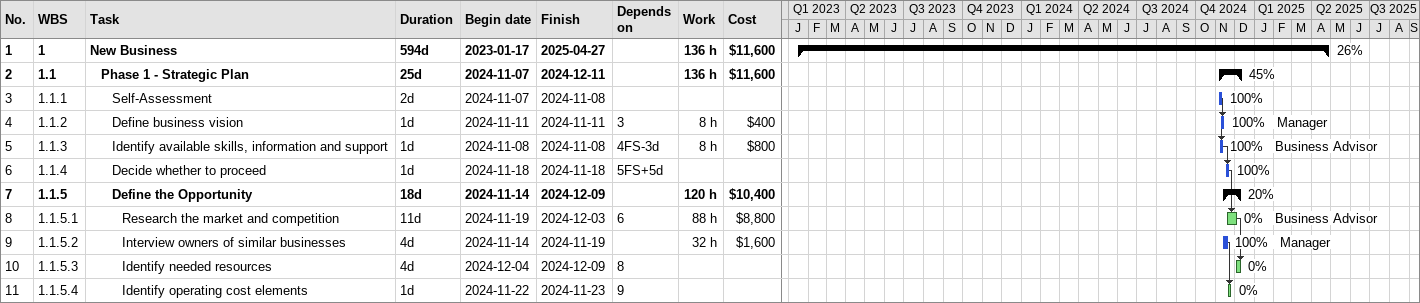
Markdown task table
| ID | WBS | Task | Duration | Start | Finish | Predecessors | Resources | % complete | Work (h) | Cost ($) |
|---|---|---|---|---|---|---|---|---|---|---|
| 1 | 1 | **New Business** | 594d | 2023-01-17 | 2025-04-27 |  |  | 26 | 136 | 11600 |
| 2 | 1.1 | **Phase 1 - Strategic Plan** | 25d | 2024-11-07 | 2024-12-11 |  |  | 45 | 136 | 11600 |
| 3 | 1.1.1 | Self-Assessment | 2d | 2024-11-07 | 2024-11-08 |  |  | 100 |  |  |
| 4 | 1.1.2 | Define business vision | 1d | 2024-11-11 | 2024-11-11 | 3 | Manager | 100 | 8 | 400 |
| 5 | 1.1.3 | Identify available skills, information and support | 1d | 2024-11-08 | 2024-11-08 | 4FS-3d | Business Advisor | 100 | 8 | 800 |
| 6 | 1.1.4 | Decide whether to proceed | 1d | 2024-11-18 | 2024-11-18 | 5FS+5d |  | 100 |  |  |
| 7 | 1.1.5 | **Define the Opportunity** | 18d | 2024-11-14 | 2024-12-09 |  |  | 20 | 120 | 10400 |
| 8 | 1.1.5.1 | Research the market and competition | 11d | 2024-11-19 | 2024-12-03 | 6 | Business Advisor | 0 | 88 | 8800 |
| 9 | 1.1.5.2 | Interview owners of similar businesses | 4d | 2024-11-14 | 2024-11-19 |  | Manager | 100 | 32 | 1600 |
| 10 | 1.1.5.3 | Identify needed resources | 4d | 2024-12-04 | 2024-12-09 | 8 |  | 0 |  |  |
| 11 | 1.1.5.4 | Identify operating cost elements | 1d | 2024-11-22 | 2024-11-23 | 9 |  | 0 |  |  |
